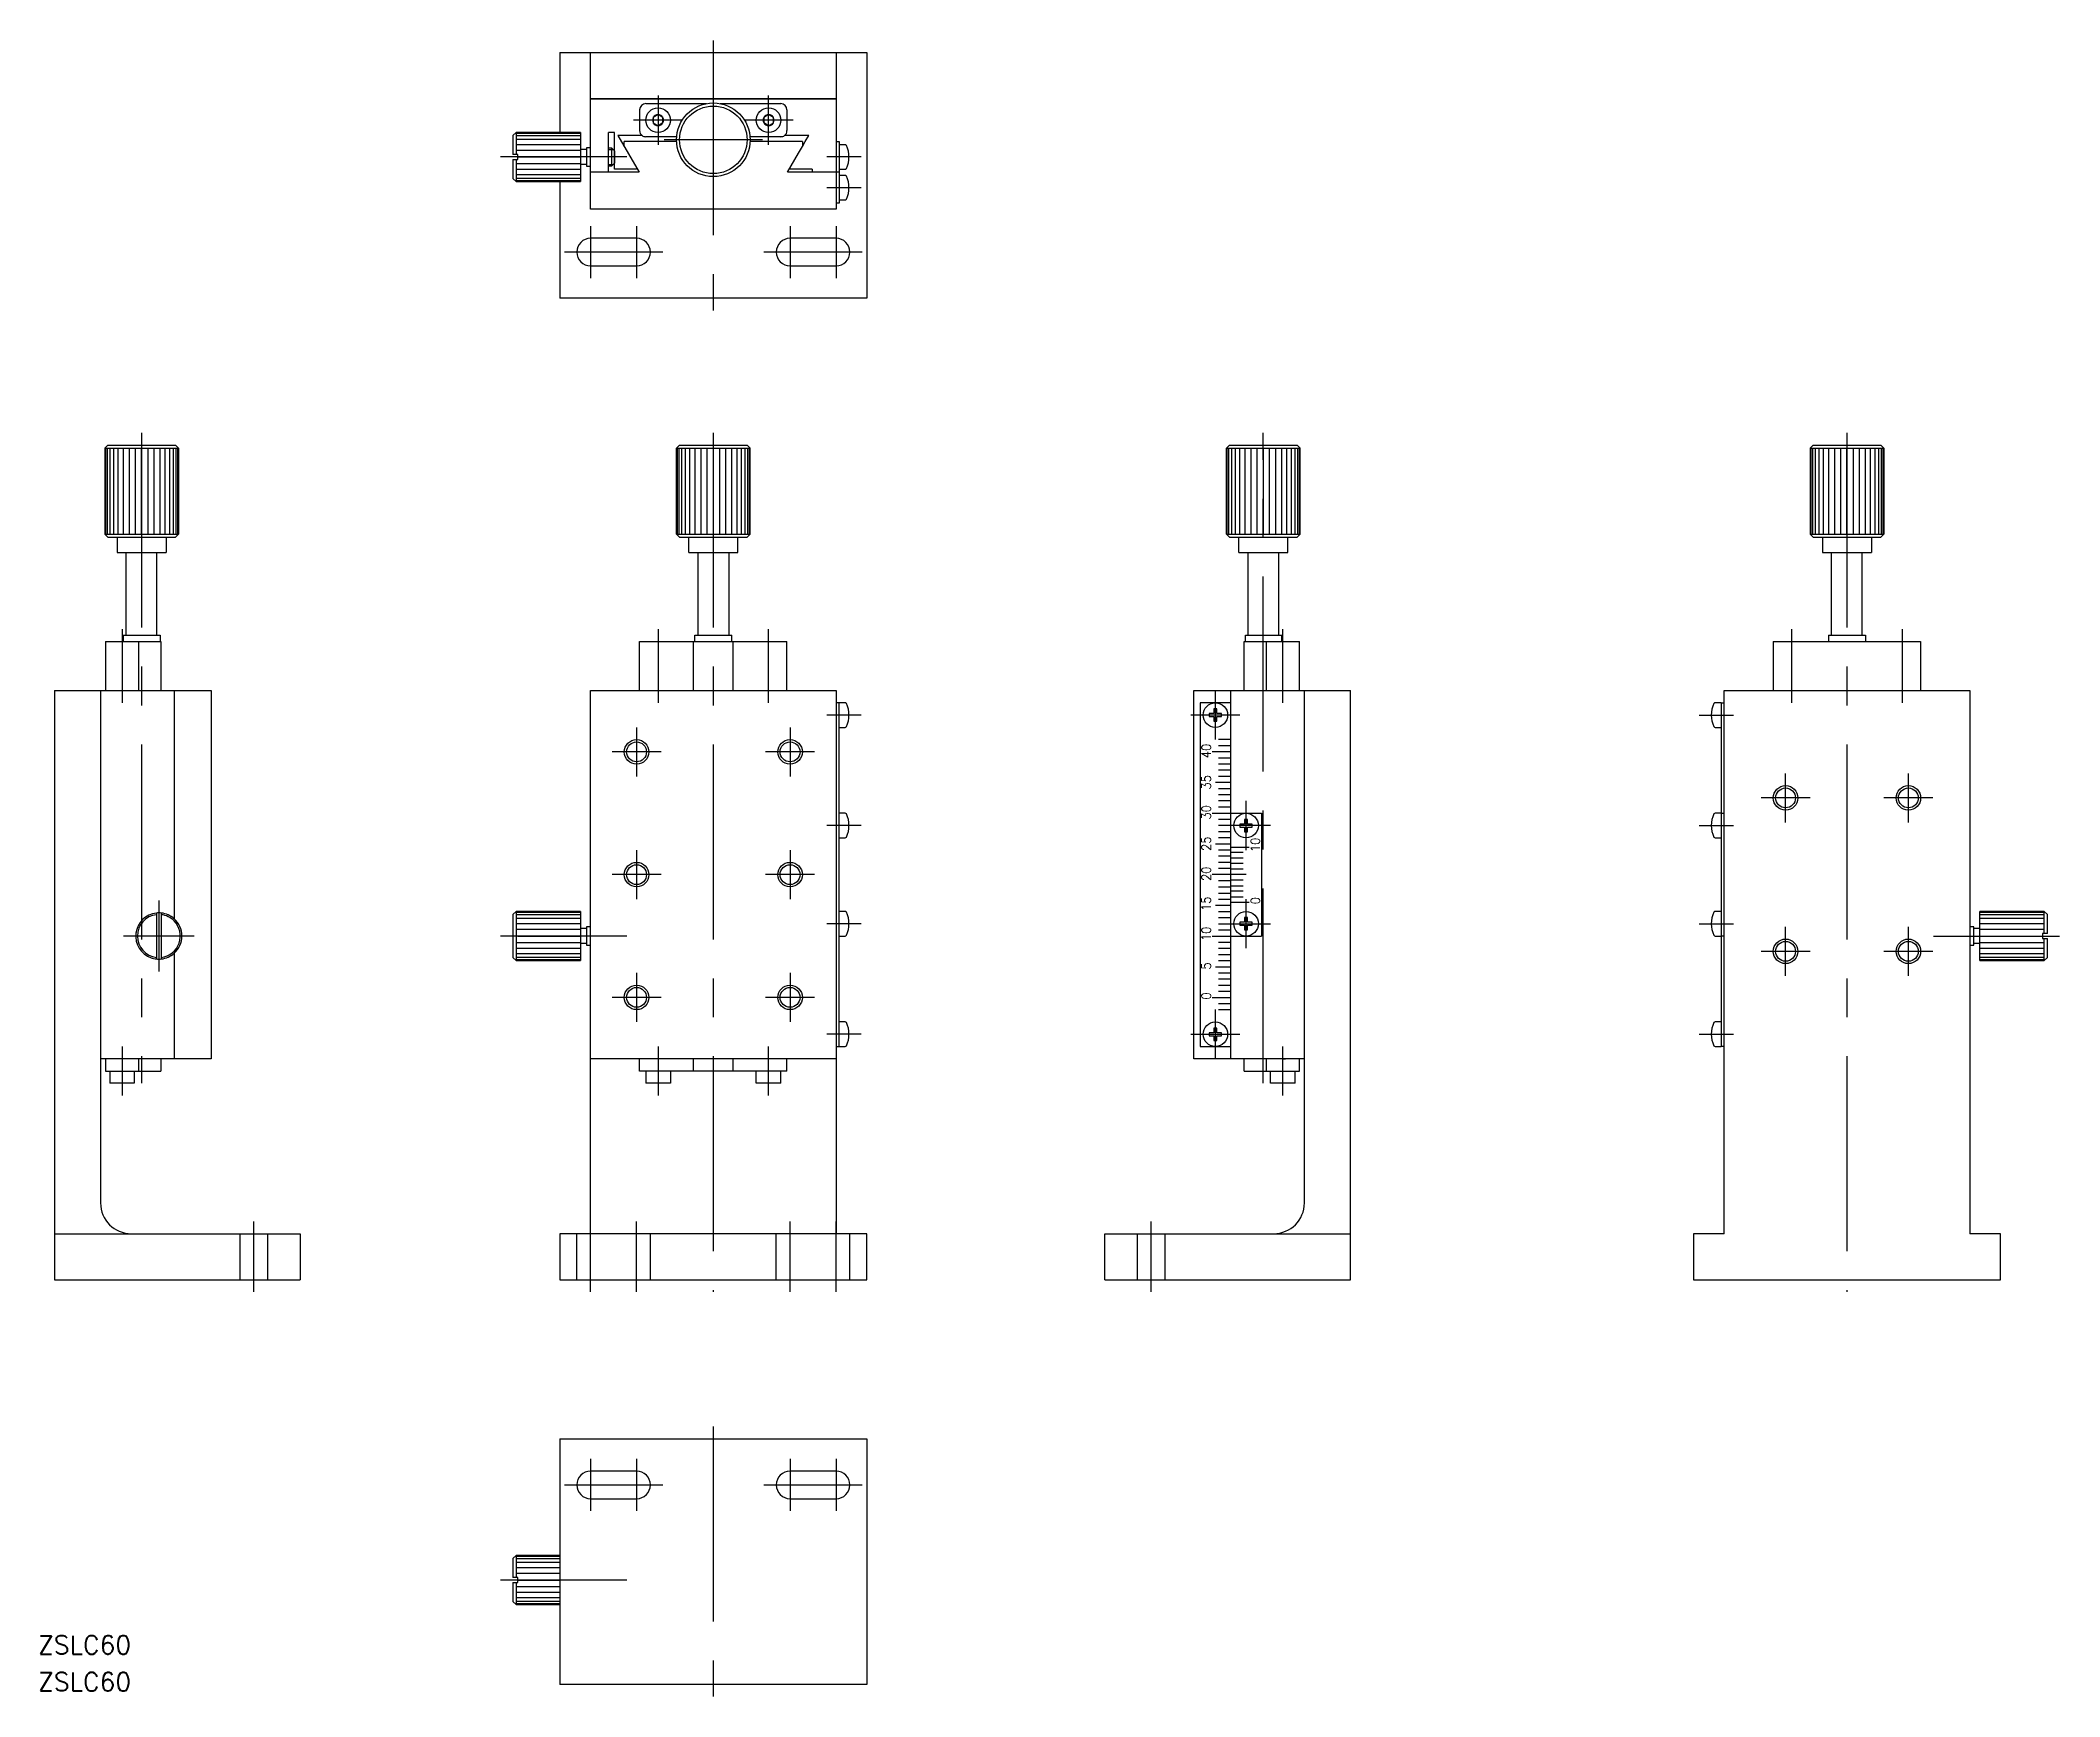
# Model space of a CAD drawing. Extents: x -110 to 219, y -134 to 136.
import ezdxf

# ---------------------------------------------------------------- set-up
doc = ezdxf.new("R2010")
doc.units = 0
doc.linetypes.add('CENTER', pattern=[50.8, 31.75, -6.35, 6.35, -6.35])
doc.linetypes.add('DASHED', pattern=[19.05, 12.7, -6.35])
doc.layers.get('0').update_dxf_attribs({"linetype": 'CONTINUOUS'})
doc.layers.add('CENTER', color=1, linetype='CONTINUOUS')
doc.styles.add('CONVERTER_1', font='txt.shx', dxfattribs={"width": 0.9})
doc.styles.get("Standard").update_dxf_attribs({"font": 'txt.shx', "height": 3, "bigfont": 'bigfont.shx'})

# ---------------------------------------------------------------- blocks, each defined once
blk = doc.blocks.new('*U2')
at = {"color": 7, "linetype": 'CONTINUOUS', "style": 'CONVERTER_1', "width": 0.9}
blk.add_text('5', height=1.5, rotation=90, dxfattribs=at).set_placement((81.03, -15.45))
blk = doc.blocks.new('*U3')
at = {"color": 7, "linetype": 'CONTINUOUS', "style": 'CONVERTER_1', "width": 0.9}
blk.add_text('0', height=1.5, rotation=90, dxfattribs=at).set_placement((81.03, -20.34))
blk = doc.blocks.new('*U4')
at = {"color": 7, "linetype": 'CONTINUOUS', "style": 'CONVERTER_1', "width": 0.9}
blk.add_text('10', height=1.5, rotation=90, dxfattribs=at).set_placement((81.03, -10.79))
blk = doc.blocks.new('*U5')
at = {"color": 7, "linetype": 'CONTINUOUS', "style": 'CONVERTER_1', "width": 0.9}
blk.add_text('10', height=1.5, rotation=90, dxfattribs=at).set_placement((89.03, 3.71))
blk = doc.blocks.new('*U6')
at = {"color": 7, "linetype": 'CONTINUOUS', "style": 'CONVERTER_1', "width": 0.9}
blk.add_text('15', height=1.5, rotation=90, dxfattribs=at).set_placement((81.03, -5.9))
blk = doc.blocks.new('*U7')
at = {"color": 7, "linetype": 'CONTINUOUS', "style": 'CONVERTER_1', "width": 0.9}
blk.add_text('0', height=1.5, rotation=90, dxfattribs=at).set_placement((89.03, -4.84))
blk = doc.blocks.new('*U8')
at = {"color": 7, "linetype": 'CONTINUOUS', "style": 'CONVERTER_1', "width": 0.9}
blk.add_text('20', height=1.5, rotation=90, dxfattribs=at).set_placement((81.03, -1.01))
blk = doc.blocks.new('*U9')
at = {"color": 7, "linetype": 'CONTINUOUS', "style": 'CONVERTER_1', "width": 0.9}
blk.add_text('30', height=1.5, rotation=90, dxfattribs=at).set_placement((81.03, 8.99))
blk = doc.blocks.new('*U10')
at = {"color": 7, "linetype": 'CONTINUOUS', "style": 'CONVERTER_1', "width": 0.9}
blk.add_text('25', height=1.5, rotation=90, dxfattribs=at).set_placement((81.03, 3.88))
blk = doc.blocks.new('*U11')
at = {"color": 7, "linetype": 'CONTINUOUS', "style": 'CONVERTER_1', "width": 0.9}
blk.add_text('35', height=1.5, rotation=90, dxfattribs=at).set_placement((81.03, 13.88))
blk = doc.blocks.new('*U12')
at = {"color": 7, "linetype": 'CONTINUOUS', "style": 'CONVERTER_1', "width": 0.9}
blk.add_text('40', height=1.5, rotation=90, dxfattribs=at).set_placement((81.03, 18.99))
blk = doc.blocks.new('*U13')
at = {"color": 7, "linetype": 'CONTINUOUS'}
blk.add_text('ZSLC60', height=3, dxfattribs=at).set_placement((-110, -133))
blk = doc.blocks.new('*U14')
at = {"color": 7, "linetype": 'CONTINUOUS'}
blk.add_text('ZSLC60', height=3, dxfattribs=at).set_placement((-110, -127))

msp = doc.modelspace()

# ---------------------------------------------------------------- linework, layer by layer
at = {"color": 7, "linetype": 'CONTINUOUS'}
for p, q in [((-25, 133.93), (25, 133.93)), ((-25, 133.93), (-25, 120.93)), ((-20, 126.43), (-20, 133.93)), ((20, 133.93), (20, 126.43)), ((25, 133.93), (25, 126.43)), ((-20, 114.43), (-20, 126.43)), ((20, 126.43), (-20, 126.43)), ((-20, 126.43), (9, 126.43)), ((-20, 126.43), (9, 126.43)), ((-11, 125.63), (-1.09, 125.63)), ((1.09, 125.63), (11, 125.63)), ((9, 126.43), (20, 126.43)), ((20, 126.43), (20, 113.93)), ((25, 126.43), (25, 93.93)), ((-12, 124.63), (-12, 121.23)), ((-9, 123.83), (-9.78, 123.38)), ((-9.78, 123.38), (-9.78, 122.48)), ((-9.78, 122.48), (-9, 122.03)), ((-8.22, 123.38), (-9, 123.83)), ((-8.22, 122.48), (-9, 122.03)), ((-8.22, 122.48), (-8.22, 123.38)), ((9, 123.83), (8.22, 123.38)), ((8.22, 123.38), (8.22, 122.48)), ((9, 122.03), (8.22, 122.48)), ((9.78, 123.38), (9, 123.83)), ((9, 122.03), (9.78, 122.48)), ((9.78, 122.48), (9.78, 123.38)), ((12, 124.63), (12, 121.23)), ((-32.64, 120.43), (-32.14, 120.93)), ((-32.64, 120.43), (-32.64, 117.33)), ((-21.64, 120.93), (-32.14, 120.93)), ((-32.14, 120.93), (-32.14, 117.33)), ((-32.14, 120.79), (-21.64, 120.79)), ((-21.64, 120.39), (-32.14, 120.39)), ((-21.64, 119.76), (-32.14, 119.76)), ((-21.64, 118.93), (-32.14, 118.93)), ((-21.64, 120.93), (-21.64, 118.15)), ((-20.64, 118.43), (-20.64, 115.43)), ((-20, 118.43), (-20.64, 118.43)), ((-17.1, 114.43), (-17.1, 120.93)), ((-16.1, 120.93), (-17.1, 120.93)), ((-17.1, 116.43), (-17.1, 119.43)), ((-17.1, 118.43), (-16.6, 118.43)), ((-17.1, 118.15), (-17.1, 118.43)), ((-16.6, 118.43), (-16.6, 115.43)), ((-16.6, 118.43), (-16.33, 118.15)), ((-16.1, 114.93), (-16.1, 120.93)), ((-16.1, 116.93), (-16.1, 118.93)), ((-15.54, 120.43), (-12.07, 114.43)), ((-11.6, 120.43), (-15.54, 120.43)), ((-6, 119.43), (-14.5, 119.43)), ((-14.5, 118.63), (-14.5, 119.43)), ((-5.96, 120.23), (-11, 120.23)), ((11.04, 120.23), (5.98, 120.23)), ((14.5, 119.43), (6, 119.43)), ((15.54, 120.43), (11.6, 120.43)), ((13.86, 117.53), (14.5, 118.63)), ((14.5, 118.63), (14.96, 119.43)), ((14.5, 119.43), (14.5, 118.63)), ((14.96, 119.43), (15.54, 120.43)), ((20, 119.43), (20.5, 119.43)), ((20.5, 119.43), (20.5, 114.43)), ((21.49, 118.93), (20.5, 118.93)), ((-31.84, 117.33), (-32.64, 117.33)), ((-32.64, 116.53), (-32.64, 113.43)), ((-32.64, 116.53), (-31.84, 116.53)), ((-21.64, 117.97), (-32.14, 117.97)), ((-32.14, 116.53), (-32.14, 112.93)), ((-32.14, 115.89), (-21.64, 115.89)), ((-31.84, 116.93), (-31.84, 117.33)), ((-31.84, 116.93), (-21.64, 116.93)), ((-31.84, 116.53), (-31.84, 116.93)), ((-20.64, 118.15), (-21.64, 118.15)), ((-21.64, 118.15), (-21.64, 116.93)), ((-21.64, 116.93), (-21.64, 115.7)), ((-21.64, 115.7), (-21.64, 113.07)), ((-20.64, 115.7), (-21.64, 115.7)), ((-20.64, 115.43), (-20, 115.43)), ((-20, 114.93), (-20, 115.43)), ((-17.1, 115.7), (-17.1, 116.93)), ((-17.1, 115.43), (-17.1, 115.7)), ((-17.1, 114.93), (-17.1, 115.43)), ((-16.6, 115.43), (-17.1, 115.43)), ((-16.33, 115.7), (-16.6, 115.43)), ((-16.33, 118.15), (-16.1, 117.93)), ((-16.1, 115.93), (-16.33, 115.7)), ((-16.1, 117.93), (-16.1, 115.93)), ((-12.5, 115.17), (-12.5, 114.93)), ((12.07, 114.43), (13.86, 117.53)), ((12.5, 114.93), (12.5, 115.17)), ((-32.14, 112.93), (-32.64, 113.43)), ((-32.14, 114.93), (-21.64, 114.93)), ((-32.14, 114.1), (-21.64, 114.1)), ((-32.14, 113.47), (-21.64, 113.47)), ((-21.64, 113.07), (-32.14, 113.07)), ((-32.14, 112.93), (-21.64, 112.93)), ((-25, 112.93), (-25, 93.93)), ((-21.64, 113.07), (-21.64, 112.93)), ((-20, 108.43), (-20, 114.43)), ((-17.1, 114.43), (-20, 114.43)), ((-12.07, 114.43), (-17.1, 114.43)), ((-12.5, 114.93), (-16.1, 114.93)), ((-12.5, 114.43), (-16.1, 114.43)), ((16.74, 114.43), (12.07, 114.43)), ((16.1, 114.93), (12.5, 114.93)), ((16.74, 114.43), (13.14, 114.43)), ((16.1, 114.93), (16.1, 114.43)), ((20.5, 114.43), (16.74, 114.43)), ((20, 113.93), (20, 112.43)), ((20, 112.43), (20, 108.43)), ((20.5, 114.93), (21.49, 114.93)), ((20.5, 114.43), (20.5, 109.43)), ((21.49, 113.93), (20.5, 113.93)), ((20.5, 109.43), (20, 109.43)), ((20.5, 109.93), (21.49, 109.93)), ((20, 108.43), (-20, 108.43)), ((-12.5, 103.68), (-20, 103.68)), ((20, 103.68), (12.5, 103.68)), ((-20, 99.18), (-12.5, 99.18)), ((12.5, 99.18), (20, 99.18)), ((25, 93.93), (-25, 93.93)), ((-99.12, 69.5), (-98.62, 70)), ((-99.12, 69.5), (-99.12, 55.5)), ((-99.12, 69.5), (-99.03, 69.5)), ((-99.03, 69.5), (-99.03, 55.5)), ((-99.03, 69.5), (-98.76, 69.5)), ((-98.76, 69.5), (-98.76, 55.5)), ((-98.76, 69.5), (-98.32, 69.5)), ((-98.62, 70), (-95.32, 70)), ((-98.32, 69.5), (-98.32, 55.5)), ((-98.32, 69.5), (-97.72, 69.5)), ((-97.72, 69.5), (-97.72, 55.5)), ((-97.72, 69.5), (-96.98, 69.5)), ((-96.98, 69.5), (-96.98, 55.5)), ((-96.98, 69.5), (-96.12, 69.5)), ((-96.12, 69.5), (-96.12, 55.5)), ((-96.12, 69.5), (-95.14, 69.5)), ((-95.32, 70), (-95.12, 70)), ((-95.14, 69.5), (-95.14, 55.5)), ((-95.14, 69.5), (-94.17, 69.5)), ((-95.12, 70), (-91.12, 70)), ((-94.17, 69.5), (-94.17, 55.5)), ((-94.17, 69.5), (-93.12, 69.5)), ((-93.12, 55.5), (-93.12, 69.5)), ((-93.12, 69.5), (-87.12, 69.5)), ((-92.08, 55.5), (-92.08, 69.5)), ((-91.12, 70), (-87.62, 70)), ((-91.1, 55.5), (-91.1, 69.5)), ((-90.12, 55.5), (-90.12, 69.5)), ((-89.27, 55.5), (-89.27, 69.5)), ((-88.53, 55.5), (-88.53, 69.5)), ((-87.93, 55.5), (-87.93, 69.5)), ((-87.12, 69.5), (-87.62, 70)), ((-87.49, 55.5), (-87.49, 69.5)), ((-87.21, 55.5), (-87.21, 69.5)), ((-87.12, 69.5), (-87.12, 55.5)), ((-87.12, 55.5), (-87.12, 69.5)), ((-5.5, 70), (-6, 69.5)), ((-6, 69.5), (-6, 55.5)), ((-6, 55.5), (-6, 69.5)), ((-6, 69.5), (0, 69.5)), ((-5.91, 69.5), (-5.91, 55.5)), ((-5.64, 69.5), (-5.64, 55.5)), ((-5.5, 70), (-2, 70)), ((-5.2, 69.5), (-5.2, 55.5)), ((-4.6, 69.5), (-4.6, 55.5)), ((-3.86, 69.5), (-3.86, 55.5)), ((-3, 69.5), (-3, 55.5)), ((-2.02, 69.5), (-2.02, 55.5)), ((-2, 70), (2, 70)), ((-1.04, 69.5), (-1.04, 55.5)), ((0, 69.5), (0, 55.5)), ((0, 69.5), (1.04, 69.5)), ((1.04, 55.5), (1.04, 69.5)), ((1.04, 69.5), (2.02, 69.5)), ((2, 70), (2.2, 70)), ((2.02, 55.5), (2.02, 69.5)), ((2.02, 69.5), (3, 69.5)), ((2.2, 70), (5.5, 70)), ((3, 55.5), (3, 69.5)), ((3, 69.5), (3.86, 69.5)), ((3.86, 55.5), (3.86, 69.5)), ((3.86, 69.5), (4.6, 69.5)), ((4.6, 55.5), (4.6, 69.5)), ((4.6, 69.5), (5.2, 69.5)), ((5.2, 55.5), (5.2, 69.5)), ((5.2, 69.5), (5.64, 69.5)), ((5.5, 70), (6, 69.5)), ((5.64, 55.5), (5.64, 69.5)), ((5.64, 69.5), (5.91, 69.5)), ((5.91, 55.5), (5.91, 69.5)), ((5.91, 69.5), (6, 69.5)), ((6, 55.5), (6, 69.5)), ((84.08, 70), (83.58, 69.5)), ((83.58, 69.5), (83.58, 55.5)), ((83.58, 55.5), (83.58, 69.5)), ((83.58, 69.5), (89.58, 69.5)), ((83.67, 69.5), (83.67, 55.5)), ((83.94, 69.5), (83.94, 55.5)), ((84.08, 70), (87.58, 70)), ((84.38, 69.5), (84.38, 55.5)), ((84.98, 69.5), (84.98, 55.5)), ((85.72, 69.5), (85.72, 55.5)), ((86.58, 69.5), (86.58, 55.5)), ((87.56, 69.5), (87.56, 55.5)), ((87.58, 70), (91.58, 70)), ((88.53, 69.5), (88.53, 55.5)), ((89.58, 69.5), (90.62, 69.5)), ((89.58, 69.5), (89.58, 55.5)), ((90.62, 55.5), (90.62, 69.5)), ((90.62, 69.5), (91.6, 69.5)), ((91.58, 70), (91.78, 70)), ((91.6, 55.5), (91.6, 69.5)), ((91.6, 69.5), (92.58, 69.5)), ((91.78, 70), (95.08, 70)), ((92.58, 55.5), (92.58, 69.5)), ((92.58, 69.5), (93.43, 69.5)), ((93.43, 55.5), (93.43, 69.5)), ((93.43, 69.5), (94.17, 69.5)), ((94.17, 55.5), (94.17, 69.5)), ((94.17, 69.5), (94.77, 69.5)), ((94.77, 55.5), (94.77, 69.5)), ((94.77, 69.5), (95.21, 69.5)), ((95.08, 70), (95.58, 69.5)), ((95.21, 55.5), (95.21, 69.5)), ((95.21, 69.5), (95.49, 69.5)), ((95.49, 55.5), (95.49, 69.5)), ((95.49, 69.5), (95.58, 69.5)), ((95.58, 55.5), (95.58, 69.5)), ((178.66, 69.5), (179.16, 70)), ((178.66, 69.5), (178.66, 55.5)), ((178.66, 69.5), (178.75, 69.5)), ((178.75, 69.5), (178.75, 55.5)), ((178.75, 69.5), (179.02, 69.5)), ((179.02, 69.5), (179.02, 55.5)), ((179.02, 69.5), (179.46, 69.5)), ((179.16, 70), (182.46, 70)), ((179.46, 69.5), (179.46, 55.5)), ((179.46, 69.5), (180.06, 69.5)), ((180.06, 69.5), (180.06, 55.5)), ((180.06, 69.5), (180.8, 69.5)), ((180.8, 69.5), (180.8, 55.5)), ((180.8, 69.5), (181.66, 69.5)), ((181.66, 69.5), (181.66, 55.5)), ((181.66, 69.5), (182.64, 69.5)), ((182.46, 70), (182.66, 70)), ((182.64, 69.5), (182.64, 55.5)), ((182.64, 69.5), (183.62, 69.5)), ((182.66, 70), (186.66, 70)), ((183.62, 69.5), (183.62, 55.5)), ((183.62, 69.5), (184.66, 69.5)), ((184.66, 55.5), (184.66, 69.5)), ((184.66, 69.5), (190.66, 69.5)), ((185.7, 55.5), (185.7, 69.5)), ((186.66, 70), (190.16, 70)), ((186.68, 55.5), (186.68, 69.5)), ((187.66, 55.5), (187.66, 69.5)), ((188.51, 55.5), (188.51, 69.5)), ((189.25, 55.5), (189.25, 69.5)), ((189.85, 55.5), (189.85, 69.5)), ((190.66, 69.5), (190.16, 70)), ((190.3, 55.5), (190.3, 69.5)), ((190.57, 55.5), (190.57, 69.5)), ((190.66, 69.5), (190.66, 55.5)), ((190.66, 55.5), (190.66, 69.5)), ((-99.12, 55.5), (-99.03, 55.5)), ((-98.62, 55), (-99.12, 55.5)), ((-99.03, 55.5), (-98.76, 55.5)), ((-98.76, 55.5), (-98.32, 55.5)), ((-98.62, 55), (-87.62, 55)), ((-98.32, 55.5), (-97.72, 55.5)), ((-97.72, 55.5), (-96.98, 55.5)), ((-97.12, 55), (-97.12, 52.5)), ((-97.12, 55), (-89.12, 55)), ((-96.98, 55.5), (-96.12, 55.5)), ((-96.12, 55.5), (-95.14, 55.5)), ((-95.14, 55.5), (-94.17, 55.5)), ((-94.17, 55.5), (-93.12, 55.5)), ((-93.12, 55.5), (-87.12, 55.5)), ((-89.12, 55), (-89.12, 52.5)), ((-89.12, 55), (-89.12, 52.5)), ((-87.12, 55.5), (-87.62, 55)), ((-6, 55.5), (0, 55.5)), ((-5.5, 55), (-6, 55.5)), ((-5.5, 55), (5.5, 55)), ((-4, 52.5), (-4, 55)), ((-4, 52.5), (-4, 55)), ((-4, 55), (4, 55)), ((0, 55.5), (1.04, 55.5)), ((1.04, 55.5), (2.02, 55.5)), ((2.02, 55.5), (3, 55.5)), ((3, 55.5), (3.86, 55.5)), ((3.86, 55.5), (4.6, 55.5)), ((4, 52.5), (4, 55)), ((4.6, 55.5), (5.2, 55.5)), ((5.2, 55.5), (5.64, 55.5)), ((6, 55.5), (5.5, 55)), ((5.64, 55.5), (5.91, 55.5)), ((5.91, 55.5), (6, 55.5)), ((83.58, 55.5), (89.58, 55.5)), ((84.08, 55), (83.58, 55.5)), ((84.08, 55), (95.08, 55)), ((85.58, 55), (93.58, 55)), ((85.58, 52.5), (85.58, 55)), ((85.58, 52.5), (85.58, 55)), ((89.58, 55.5), (90.62, 55.5)), ((90.62, 55.5), (91.6, 55.5)), ((91.6, 55.5), (92.58, 55.5)), ((92.58, 55.5), (93.43, 55.5)), ((93.43, 55.5), (94.17, 55.5)), ((93.58, 52.5), (93.58, 55)), ((94.17, 55.5), (94.77, 55.5)), ((94.77, 55.5), (95.21, 55.5)), ((95.58, 55.5), (95.08, 55)), ((95.21, 55.5), (95.49, 55.5)), ((95.49, 55.5), (95.58, 55.5)), ((178.66, 55.5), (178.75, 55.5)), ((179.16, 55), (178.66, 55.5)), ((178.75, 55.5), (179.02, 55.5)), ((179.02, 55.5), (179.46, 55.5)), ((179.16, 55), (190.16, 55)), ((179.46, 55.5), (180.06, 55.5)), ((180.06, 55.5), (180.8, 55.5)), ((180.66, 55), (180.66, 52.5)), ((180.66, 55), (188.66, 55)), ((180.8, 55.5), (181.66, 55.5)), ((181.66, 55.5), (182.64, 55.5)), ((182.64, 55.5), (183.62, 55.5)), ((183.62, 55.5), (184.66, 55.5)), ((184.66, 55.5), (190.66, 55.5)), ((188.66, 55), (188.66, 52.5)), ((188.66, 55), (188.66, 52.5)), ((190.66, 55.5), (190.16, 55)), ((-97.12, 52.5), (-89.12, 52.5)), ((-97.12, 52.5), (-95.62, 52.5)), ((-95.62, 39), (-95.62, 52.5)), ((-95.62, 52.5), (-90.62, 52.5)), ((-90.62, 39), (-90.62, 52.5)), ((-90.62, 52.5), (-89.12, 52.5)), ((-4, 52.5), (4, 52.5)), ((-4, 52.5), (-2.5, 52.5)), ((-2.5, 52.5), (-2.5, 39)), ((-2.5, 52.5), (2.5, 52.5)), ((2.5, 52.5), (2.5, 39)), ((2.5, 52.5), (4, 52.5)), ((85.58, 52.5), (93.58, 52.5)), ((85.58, 52.5), (87.08, 52.5)), ((87.08, 52.5), (92.08, 52.5)), ((87.08, 52.5), (87.08, 39)), ((92.08, 52.5), (92.08, 39)), ((92.08, 52.5), (93.58, 52.5)), ((180.66, 52.5), (188.66, 52.5)), ((182.16, 39), (182.16, 52.5)), ((187.16, 39), (187.16, 52.5)), ((187.16, 52.5), (188.66, 52.5)), ((-99.02, 38), (-99.02, 30)), ((-99.02, 38), (-93.62, 38)), ((-96.12, 39), (-90.12, 39)), ((-96.12, 39), (-96.12, 38)), ((-93.62, 38), (-93.62, 30)), ((-93.62, 38), (-90.02, 38)), ((-90.12, 39), (-90.12, 38)), ((-90.02, 38), (-90.02, 30)), ((-12, 30), (-12, 38)), ((-12, 38), (-4, 38)), ((-4, 38), (-2.5, 38)), ((-3.25, 30), (-3.25, 38)), ((-3, 39), (-2.5, 39)), ((-3, 38), (-3, 39)), ((-2.5, 39), (2.5, 39)), ((-2.5, 38), (2.5, 38)), ((2.5, 39), (3, 39)), ((2.5, 38), (3, 38)), ((3, 38), (3, 39)), ((3, 38), (4, 38)), ((3.25, 30), (3.25, 38)), ((4, 38), (12, 38)), ((12, 30), (12, 38)), ((86.48, 38), (90.08, 38)), ((86.48, 30), (86.48, 38)), ((86.68, 39), (92.58, 39)), ((86.68, 38), (86.68, 39)), ((90.08, 30), (90.08, 38)), ((90.08, 38), (95.48, 38)), ((92.58, 38), (92.58, 39)), ((95.48, 30), (95.48, 38)), ((172.66, 38), (181.66, 38)), ((172.66, 38), (172.66, 30)), ((181.66, 39), (182.16, 39)), ((181.66, 39), (181.66, 38)), ((181.66, 38), (182.16, 38)), ((182.16, 39), (187.16, 39)), ((182.16, 38), (187.16, 38)), ((187.16, 39), (187.66, 39)), ((187.16, 38), (196.66, 38)), ((187.66, 39), (187.66, 38)), ((196.66, 38), (196.66, 30)), ((-107.32, 30), (-107.32, -66)), ((-107.32, 30), (-99.82, 30)), ((-99.82, 30), (-99.82, -53.5)), ((-99.82, 30), (-99.82, -30)), ((-99.82, 30), (-90.02, 30)), ((-99.82, 30), (-99.02, 30)), ((-90.02, 32), (-90.02, 30)), ((-90.02, 30), (-87.82, 30)), ((-87.82, 30), (-87.82, -7.19)), ((-87.82, 30), (-81.82, 30)), ((-81.82, 30), (-81.82, -30)), ((-20, -58.5), (-20, 30)), ((-20, -30), (-20, 30)), ((-20, 30), (-14, 30)), ((-14, 30), (-12, 30)), ((-12, 30), (-10, 30)), ((-10, 30), (-4, 30)), ((-4, 30), (-3, 30)), ((-3, 30), (-2.5, 30)), ((-2.5, 30), (2.5, 30)), ((2.5, 30), (3, 30)), ((3, 30), (4, 30)), ((4, 30), (5, 30)), ((5, 30), (10, 30)), ((10, 30), (12, 30)), ((12, 30), (14, 30)), ((14, 30), (20, 30)), ((20, 30), (20, 28)), ((20, 30), (20, 28)), ((78.28, -30), (78.28, 30)), ((78.28, 30), (86.28, 30)), ((84.28, 18.5), (84.28, 30)), ((85.68, 30), (96.28, 30)), ((86.48, 30), (86.48, 32)), ((86.48, 30), (96.28, 30)), ((95.48, 30), (96.28, 30)), ((96.28, -53.5), (96.28, 30)), ((96.28, 30), (103.78, 30)), ((103.78, -66), (103.78, 30)), ((164.66, -58.5), (164.66, 30)), ((164.66, -10), (164.66, 30)), ((164.66, 10), (164.66, 30)), ((164.66, 30), (170.66, 30)), ((170.66, 30), (172.66, 30)), ((172.66, 30), (174.66, 30)), ((174.66, 30), (179.66, 30)), ((179.66, 30), (180.66, 30)), ((180.66, 30), (181.66, 30)), ((181.66, 30), (182.16, 30)), ((182.16, 30), (187.16, 30)), ((187.16, 30), (187.66, 30)), ((187.66, 30), (188.66, 30)), ((188.66, 30), (194.66, 30)), ((194.66, 30), (196.66, 30)), ((196.66, 30), (198.66, 30)), ((198.66, 30), (204.66, 30)), ((204.66, 30), (204.66, -58.5)), ((204.66, 30), (204.66, -30)), ((20, 28), (20, -58.5)), ((20, 28), (20, -28)), ((20.5, 28), (20, 28)), ((20.5, -28), (20.5, 28)), ((21.49, 28), (20.5, 28)), ((79.28, 28), (79.28, -28)), ((84.28, 28), (79.28, 28)), ((82.03, 27), (81.53, 27)), ((81.53, 27), (81.53, 26.25)), ((82.03, 26.25), (82.03, 27)), ((164.16, 28), (163.17, 28)), ((164.16, 28), (164.16, -28)), ((164.16, 28), (164.66, 28)), ((20.5, 24), (21.49, 24)), ((81.53, 26.25), (80.78, 26.25)), ((80.78, 26.25), (80.78, 25.75)), ((80.78, 25.75), (81.53, 25.75)), ((81.53, 25.75), (81.53, 25)), ((81.53, 25), (82.03, 25)), ((82.78, 26.25), (82.03, 26.25)), ((82.03, 25), (82.03, 25.75)), ((82.03, 25.75), (82.78, 25.75)), ((82.78, 25.75), (82.78, 26.25)), ((163.17, 24), (164.16, 24)), ((84.28, 20), (81.28, 20)), ((84.28, 22), (82.28, 22)), ((84.28, 21), (82.28, 21)), ((84.28, 19), (82.28, 19)), ((84.28, 18), (82.28, 18)), ((84.28, 17), (82.28, 17)), ((84.28, 6.5), (84.28, 18.5)), ((84.28, 15), (81.78, 15)), ((84.28, 16), (82.28, 16)), ((84.28, 14), (82.28, 14)), ((21.49, 10), (20.5, 10)), ((81.28, 10), (89.28, 10)), ((84.28, 13), (82.28, 13)), ((84.28, 12), (82.28, 12)), ((84.28, 11), (82.28, 11)), ((89.28, 10), (89.28, -10)), ((164.16, 10), (163.17, 10)), ((164.16, 10), (164.66, 10)), ((84.28, 9), (82.28, 9)), ((84.28, 8), (82.28, 8)), ((84.28, 7), (82.28, 7)), ((86.53, 8.25), (85.78, 8.25)), ((85.78, 8.25), (85.78, 7.75)), ((85.78, 7.75), (86.53, 7.75)), ((87.03, 9), (86.53, 9)), ((86.53, 9), (86.53, 8.25)), ((86.53, 7.75), (86.53, 7)), ((86.53, 7), (87.03, 7)), ((87.03, 8.25), (87.03, 9)), ((87.78, 8.25), (87.03, 8.25)), ((87.03, 7), (87.03, 7.75)), ((87.03, 7.75), (87.78, 7.75)), ((87.78, 7.75), (87.78, 8.25)), ((20.5, 6), (21.49, 6)), ((81.78, 5), (84.28, 5)), ((84.28, 6), (82.28, 6)), ((84.28, 4), (82.28, 4)), ((84.28, -7.5), (84.28, 6.5)), ((84.28, 4.5), (87.28, 4.5)), ((86.28, 3.6), (84.28, 3.6)), ((163.17, 6), (164.16, 6)), ((84.28, 0), (81.28, 0)), ((84.28, 3), (82.28, 3)), ((84.28, 2), (82.28, 2)), ((84.28, 1), (82.28, 1)), ((86.28, 2.7), (84.28, 2.7)), ((86.28, 1.8), (84.28, 1.8)), ((86.28, 0.9), (84.28, 0.9)), ((86.78, 0), (84.28, 0)), ((84.28, -1), (82.28, -1)), ((82.28, -2), (84.28, -2)), ((82.28, -3), (84.28, -3)), ((86.28, -0.9), (84.28, -0.9)), ((84.28, -1.8), (86.28, -1.8)), ((86.28, -2.7), (84.28, -2.7)), ((-90.72, -6.26), (-90.72, -13.74)), ((-89.92, -6.26), (-89.92, -13.74)), ((-32.64, -6.5), (-32.14, -6)), ((-32.64, -6.5), (-32.64, -13.5)), ((-32.14, -6), (-32.14, -14)), ((-21.64, -6), (-32.14, -6)), ((-32.14, -6.14), (-21.64, -6.14)), ((-21.64, -6.54), (-32.14, -6.54)), ((-21.64, -6), (-21.64, -8.78)), ((21.49, -6), (20.5, -6)), ((81.78, -5), (84.28, -5)), ((82.28, -4), (84.28, -4)), ((82.28, -6), (84.28, -6)), ((84.28, -3.6), (86.28, -3.6)), ((84.28, -4.5), (87.28, -4.5)), ((164.16, -6), (163.17, -6)), ((206.3, -8.78), (206.3, -6)), ((216.8, -6), (206.3, -6)), ((206.3, -6.14), (216.8, -6.14)), ((216.8, -6.54), (206.3, -6.54)), ((216.8, -9.6), (216.8, -6)), ((216.8, -6), (217.3, -6.5)), ((217.3, -9.6), (217.3, -6.5)), ((-21.64, -7.17), (-32.14, -7.17)), ((-21.64, -8), (-32.14, -8)), ((-21.64, -8.96), (-32.14, -8.96)), ((-20.64, -8.78), (-21.64, -8.78)), ((-21.64, -8.78), (-21.64, -10)), ((-20.64, -8.5), (-20.64, -11.5)), ((-20, -8.5), (-20.64, -8.5)), ((82.28, -7), (84.28, -7)), ((82.28, -8), (84.28, -8)), ((82.28, -9), (84.28, -9)), ((84.28, -17.5), (84.28, -7.5)), ((86.53, -7.75), (85.78, -7.75)), ((85.78, -7.75), (85.78, -8.25)), ((85.78, -8.25), (86.53, -8.25)), ((87.03, -7), (86.53, -7)), ((86.53, -7), (86.53, -7.75)), ((86.53, -8.25), (86.53, -9)), ((86.53, -9), (87.03, -9)), ((87.03, -7.75), (87.03, -7)), ((87.78, -7.75), (87.03, -7.75)), ((87.03, -9), (87.03, -8.25)), ((87.03, -8.25), (87.78, -8.25)), ((87.78, -8.25), (87.78, -7.75)), ((205.3, -8.5), (204.66, -8.5)), ((205.3, -11.5), (205.3, -8.5)), ((206.3, -8.78), (205.3, -8.78)), ((216.8, -7.17), (206.3, -7.17)), ((216.8, -8), (206.3, -8)), ((206.3, -10), (206.3, -8.78)), ((216.8, -8.96), (206.3, -8.96)), ((217.3, -9.6), (216.5, -9.6)), ((216.5, -9.6), (216.5, -10)), ((-87.82, -12.81), (-87.82, -30)), ((-32.14, -11.04), (-21.64, -11.04)), ((-32.14, -12), (-21.64, -12)), ((-32.14, -12.83), (-21.64, -12.83)), ((-31.84, -10), (-21.64, -10)), ((-21.64, -10), (-21.64, -11.22)), ((-21.64, -11.22), (-21.64, -13.86)), ((-20.64, -11.22), (-21.64, -11.22)), ((-20.64, -11.5), (-20, -11.5)), ((20.5, -10), (21.49, -10)), ((81.28, -10), (89.28, -10)), ((82.28, -11), (84.28, -11)), ((82.28, -12), (84.28, -12)), ((82.28, -13), (84.28, -13)), ((163.17, -10), (164.16, -10)), ((164.66, -10), (164.16, -10)), ((164.66, -30), (164.66, -10)), ((204.66, -11.5), (205.3, -11.5)), ((206.3, -11.22), (205.3, -11.22)), ((206.3, -10), (216.5, -10)), ((206.3, -11.22), (206.3, -10)), ((206.3, -11.04), (216.8, -11.04)), ((206.3, -13.86), (206.3, -11.22)), ((206.3, -12), (216.8, -12)), ((206.3, -12.83), (216.8, -12.83)), ((216.5, -10), (216.5, -10.4)), ((216.5, -10.4), (217.3, -10.4)), ((216.8, -14), (216.8, -10.4)), ((217.3, -13.5), (217.3, -10.4)), ((-32.14, -14), (-32.64, -13.5)), ((-32.14, -13.46), (-21.64, -13.46)), ((-21.64, -13.86), (-32.14, -13.86)), ((-32.14, -14), (-21.64, -14)), ((-21.64, -13.86), (-21.64, -14)), ((81.78, -15), (84.28, -15)), ((82.28, -14), (84.28, -14)), ((82.28, -16), (84.28, -16)), ((206.3, -13.46), (216.8, -13.46)), ((216.8, -13.86), (206.3, -13.86)), ((206.3, -14), (206.3, -13.86)), ((206.3, -14), (216.8, -14)), ((217.3, -13.5), (216.8, -14)), ((82.28, -17), (84.28, -17)), ((82.28, -18), (84.28, -18)), ((82.28, -19), (84.28, -19)), ((84.28, -30), (84.28, -17.5)), ((81.28, -20), (84.28, -20)), ((82.28, -21), (84.28, -21)), ((82.28, -22), (84.28, -22)), ((21.49, -24), (20.5, -24)), ((81.53, -25.75), (80.78, -25.75)), ((80.78, -25.75), (80.78, -26.25)), ((80.78, -26.25), (81.53, -26.25)), ((81.53, -25), (81.53, -25.75)), ((82.03, -25), (81.53, -25)), ((81.53, -26.25), (81.53, -27)), ((82.03, -25.75), (82.03, -25)), ((82.78, -25.75), (82.03, -25.75)), ((82.03, -26.25), (82.78, -26.25)), ((82.03, -27), (82.03, -26.25)), ((82.78, -26.25), (82.78, -25.75)), ((164.16, -24), (163.17, -24)), ((20, -28), (20.5, -28)), ((20, -28), (20, -30)), ((20.5, -28), (21.49, -28)), ((79.28, -28), (84.28, -28)), ((81.53, -27), (82.03, -27)), ((163.17, -28), (164.16, -28)), ((164.66, -28), (164.16, -28)), ((-99.02, -30), (-99.82, -30)), ((-96.12, -30), (-99.02, -30)), ((-99.02, -30), (-99.02, -32)), ((-99.02, -32), (-96.32, -32)), ((-98.32, -32), (-98.32, -34)), ((-85.82, -30), (-96.72, -30)), ((-90.02, -30), (-96.32, -30)), ((-96.32, -32), (-90.02, -32)), ((-94.32, -32), (-94.32, -34)), ((-93.62, -30), (-93.62, -32)), ((-90.02, -30), (-90.02, -32)), ((-90.02, -30), (-90.02, -32)), ((-81.82, -30), (-85.82, -30)), ((-5, -30), (-20, -30)), ((-12, -30), (-14, -30)), ((-10, -30), (-12, -30)), ((-12, -32), (-12, -30)), ((-5, -32), (-12, -32)), ((-11, -32), (-12, -32)), ((-11, -32), (-11, -34)), ((-7, -32), (-7, -34)), ((-3.5, -30), (-5, -30)), ((-3.5, -32), (-5, -32)), ((-3.25, -30), (-3.5, -30)), ((-3.25, -32), (-3.5, -32)), ((3.25, -30), (-3.25, -30)), ((-3.25, -32), (-3.25, -30)), ((3.25, -32), (-3.25, -32)), ((3.5, -30), (3.25, -30)), ((3.25, -32), (3.25, -30)), ((3.5, -32), (3.25, -32)), ((5, -30), (3.5, -30)), ((5, -32), (3.5, -32)), ((20, -30), (5, -30)), ((12, -32), (5, -32)), ((7, -34), (7, -32)), ((11, -34), (11, -32)), ((12, -32), (12, -30)), ((96.28, -30), (78.28, -30)), ((92.78, -30), (86.48, -30)), ((86.48, -32), (86.48, -30)), ((86.48, -32), (86.48, -30)), ((86.48, -32), (92.78, -32)), ((90.08, -32), (90.08, -30)), ((90.78, -34), (90.78, -32)), ((95.48, -30), (92.58, -30)), ((92.78, -30), (92.78, -30)), ((92.78, -32), (95.48, -32)), ((93.58, -30), (92.88, -30)), ((92.88, -30), (93.18, -30)), ((94.78, -34), (94.78, -32)), ((96.28, -30), (95.48, -30)), ((95.48, -32), (95.48, -30)), ((-96.32, -34), (-98.32, -34)), ((-94.32, -34), (-96.32, -34)), ((-7, -34), (-11, -34)), ((11, -34), (7, -34)), ((92.78, -34), (90.78, -34)), ((94.78, -34), (92.78, -34)), ((-107.32, -58.5), (-67.32, -58.5)), ((-67.32, -58.5), (-67.32, -66)), ((25, -58.5), (-25, -58.5)), ((-25, -58.5), (-25, -66)), ((25, -66), (25, -58.5)), ((63.78, -58.5), (103.78, -58.5)), ((63.78, -66), (63.78, -58.5)), ((164.66, -58.5), (159.66, -58.5)), ((159.66, -58.5), (159.66, -66)), ((209.66, -58.5), (204.66, -58.5)), ((209.66, -66), (209.66, -58.5)), ((-107.32, -66), (-67.32, -66)), ((-25, -66), (25, -66)), ((63.78, -66), (103.78, -66)), ((159.66, -66), (209.66, -66)), ((-25, -91.93), (-25, -131.93)), ((-25, -91.93), (25, -91.93)), ((25, -91.93), (25, -124.43)), ((-12.5, -97.18), (-20, -97.18)), ((20, -97.18), (12.5, -97.18)), ((-20, -101.68), (-12.5, -101.68)), ((12.5, -101.68), (20, -101.68)), ((-32.64, -111.43), (-32.14, -110.93)), ((-32.64, -111.43), (-32.64, -114.53)), ((-25, -110.93), (-32.14, -110.93)), ((-32.14, -110.93), (-32.14, -114.53)), ((-32.14, -111.07), (-25, -111.07)), ((-25, -111.47), (-32.14, -111.47)), ((-31.84, -114.53), (-32.64, -114.53)), ((-25, -112.1), (-32.14, -112.1)), ((-25, -112.93), (-32.14, -112.93)), ((-25, -113.89), (-32.14, -113.89)), ((-31.84, -114.93), (-31.84, -114.53)), ((-31.84, -114.93), (-25, -114.93)), ((-31.84, -115.33), (-31.84, -114.93)), ((-32.64, -115.33), (-31.84, -115.33)), ((-32.64, -115.33), (-32.64, -118.43)), ((-32.14, -115.33), (-32.14, -118.93)), ((-32.14, -115.97), (-25, -115.97)), ((-32.14, -116.93), (-25, -116.93)), ((-32.14, -117.76), (-25, -117.76)), ((-32.14, -118.39), (-25, -118.39)), ((-32.14, -118.93), (-32.64, -118.43)), ((-25, -118.79), (-32.14, -118.79)), ((-32.14, -118.93), (-25, -118.93)), ((25, -124.43), (25, -131.93)), ((25, -131.93), (-25, -131.93))]:
    msp.add_line(p, q, dxfattribs=at)
at = {"color": 3, "linetype": 'CONTINUOUS'}
for p, q in [((-17.1, 118.16), (-16.33, 118.16)), ((-17.1, 115.7), (-16.33, 115.7))]:
    msp.add_line(p, q, dxfattribs=at)
at = {"color": 3, "linetype": 'DASHED'}
for p, q in [((-77.07, -66), (-77.07, -58.5)), ((-72.57, -66), (-72.57, -58.5)), ((-22.25, -66), (-22.25, -58.5)), ((-10.25, -66), (-10.25, -58.5)), ((10.25, -66), (10.25, -58.5)), ((22.25, -66), (22.25, -58.5)), ((69.03, -58.5), (69.03, -66)), ((73.53, -58.5), (73.53, -66))]:
    msp.add_line(p, q, dxfattribs=at)
at = {"color": 7, "linetype": 'CONTINUOUS'}
for centre, radius in [((0, 119.73), 6), ((0, 119.73), 5.5), ((-9, 122.93), 2), ((9, 122.93), 2), ((81.78, 26), 2), ((-12.5, 20), 1.62), ((12.5, 20), 1.62), ((174.66, 12.5), 1.62), ((194.66, 12.5), 1.62), ((86.78, 8), 2), ((-12.5, 0), 1.62), ((12.5, 0), 1.62), ((86.78, -8), 2), ((174.66, -12.5), 1.62), ((194.66, -12.5), 1.62), ((-12.5, -20), 1.62), ((12.5, -20), 1.62), ((81.78, -26), 2)]:
    msp.add_circle(centre, radius, dxfattribs=at)
at = {"color": 3, "linetype": 'CONTINUOUS'}
for centre in [(-12.5, 20), (12.5, 20), (174.66, 12.5), (194.66, 12.5), (-12.5, 0), (12.5, 0), (174.66, -12.5), (194.66, -12.5), (-12.5, -20), (12.5, -20)]:
    msp.add_circle(centre, 2, dxfattribs=at)
at = {"color": 7, "linetype": 'CONTINUOUS'}
for centre, radius, start, end in [((-11, 124.63), 1, 90, 180), ((11, 124.63), 1, 360, 90), ((-9, 122.93), 0.9, 150, 210), ((-9, 122.93), 0.9, 90, 150), ((-9, 122.93), 0.9, 210, 270), ((-9, 122.93), 0.9, 30, 90), ((-9, 122.93), 0.9, 270, 330), ((-9, 122.93), 0.9, 330, 30), ((9, 122.93), 0.9, 150, 210), ((9, 122.93), 0.9, 90, 150), ((9, 122.93), 0.9, 210, 270), ((9, 122.93), 0.9, 30, 90), ((9, 122.93), 0.9, 270, 330), ((9, 122.93), 0.9, 330, 30), ((-11, 121.23), 1, 180, 233.1301), ((-11, 121.23), 1, 233.1301, 270), ((11, 121.23), 1, 270, 306.8699), ((11, 121.23), 1, 306.8699, 360), ((21.49, 118.73), 0.2, 25.6716, 90), ((17.75, 116.93), 4.35, 334.3284, 25.6716), ((21.49, 115.13), 0.2, 270, 334.3284), ((21.49, 113.73), 0.2, 25.6716, 90), ((17.75, 111.93), 4.35, 334.3284, 25.6716), ((21.49, 110.13), 0.2, 270, 334.3284), ((-20, 101.43), 2.25, 90, 270), ((-12.5, 101.43), 2.25, 270, 90), ((12.5, 101.43), 2.25, 90, 270), ((20, 101.43), 2.25, 270, 90), ((21.49, 27.8), 0.2, 25.6716, 90), ((17.75, 26), 4.35, 334.3284, 25.6716), ((166.91, 26), 4.35, 154.3284, 205.6716), ((163.17, 27.8), 0.2, 90, 154.3284), ((21.49, 24.2), 0.2, 270, 334.3284), ((163.17, 24.2), 0.2, 205.6716, 270), ((21.49, 9.8), 0.2, 25.6716, 90), ((17.75, 8), 4.35, 334.3284, 25.6716), ((166.91, 8), 4.35, 154.3284, 205.6716), ((163.17, 9.8), 0.2, 90, 154.3284), ((21.49, 6.2), 0.2, 270, 334.3284), ((163.17, 6.2), 0.2, 205.6716, 270), ((-90.32, -10), 3.76, 96.1042, 250.1725), ((-90.32, -10), 3.5, 96.5624, 263.4376), ((-90.32, -10), 3.76, 83.8958, 96.1042), ((-90.32, -10), 3.76, 48.3482, 83.8958), ((-90.32, -10), 3.5, 45, 83.4376), ((21.49, -6.2), 0.2, 25.6716, 90), ((17.75, -8), 4.35, 334.3284, 25.6716), ((166.91, -8), 4.35, 154.3284, 205.6716), ((163.17, -6.2), 0.2, 90, 154.3284), ((-90.32, -10), 3.5, 276.5624, 45), ((-90.32, -10), 3.76, 311.6518, 48.3482), ((-90.32, -10), 3.76, 276.1042, 311.6518), ((21.49, -9.8), 0.2, 270, 334.3284), ((163.17, -9.8), 0.2, 205.6716, 270), ((-90.32, -10), 3.76, 250.1725, 263.8958), ((-90.32, -10), 3.76, 263.8958, 276.1042), ((21.49, -24.2), 0.2, 25.6716, 90), ((17.75, -26), 4.35, 334.3284, 25.6716), ((166.91, -26), 4.35, 154.3284, 205.6716), ((163.17, -24.2), 0.2, 90, 154.3284), ((21.49, -27.8), 0.2, 270, 334.3284), ((163.17, -27.8), 0.2, 205.6716, 270), ((-94.82, -53.5), 5, 180, 270), ((91.28, -53.5), 5, 270, 0), ((-20, -99.43), 2.25, 90, 270), ((-12.5, -99.43), 2.25, 270, 90), ((12.5, -99.43), 2.25, 90, 270), ((20, -99.43), 2.25, 270, 90)]:
    msp.add_arc(centre, radius, start, end, dxfattribs=at)
at = {"layer": 'CENTER', "color": 1, "linetype": 'CENTER'}
for p, q in [((0, 135.93), (0, 91.93)), ((-9, 126.93), (-9, 118.93)), ((9, 118.93), (9, 126.93)), ((-5, 122.93), (-13, 122.93)), ((13, 122.93), (5, 122.93)), ((8, 119.73), (-8, 119.73)), ((-14.1, 116.93), (-34.64, 116.93)), ((24.1, 116.93), (18.5, 116.93)), ((24.1, 111.93), (18.5, 111.93)), ((-20, 105.68), (-20, 97.18)), ((-12.5, 105.68), (-12.5, 97.18)), ((12.5, 105.68), (12.5, 97.18)), ((20, 105.68), (20, 97.18)), ((-8.25, 101.43), (-24.25, 101.43)), ((24.25, 101.43), (8.25, 101.43)), ((-93.12, 72), (-93.12, -34)), ((0, 72), (0, -68)), ((89.58, -34), (89.58, 72)), ((184.66, 72), (184.66, -68)), ((-96.32, 40), (-96.32, 28)), ((-9, 40), (-9, 28)), ((9, 28), (9, 40)), ((92.78, 28), (92.78, 40)), ((175.66, 28), (175.66, 40)), ((193.66, 40), (193.66, 28)), ((81.78, 22), (81.78, 30)), ((-12.5, 24), (-12.5, 16)), ((12.5, 24), (12.5, 16)), ((24.1, 26), (18.5, 26)), ((85.78, 26), (77.78, 26)), ((160.56, 26), (166.16, 26)), ((-8.5, 20), (-16.5, 20)), ((16.5, 20), (8.5, 20)), ((174.66, 8.5), (174.66, 16.5)), ((194.66, 8.5), (194.66, 16.5)), ((86.78, 4), (86.78, 12)), ((178.66, 12.5), (170.66, 12.5)), ((198.66, 12.5), (190.66, 12.5)), ((24.1, 8), (18.5, 8)), ((90.78, 8), (82.78, 8)), ((160.56, 8), (166.16, 8)), ((-12.5, 4), (-12.5, -4)), ((12.5, 4), (12.5, -4)), ((-8.5, 0), (-16.5, 0)), ((16.5, 0), (8.5, 0)), ((-90.32, -4.24), (-90.32, -15.76)), ((86.78, -12), (86.78, -4)), ((24.1, -8), (18.5, -8)), ((82.78, -8), (90.78, -8)), ((160.56, -8), (166.16, -8)), ((174.66, -16.5), (174.66, -8.5)), ((194.66, -16.5), (194.66, -8.5)), ((-84.56, -10), (-96.09, -10)), ((-14.1, -10), (-34.64, -10)), ((178.66, -12.5), (170.66, -12.5)), ((198.66, -12.5), (190.66, -12.5)), ((198.76, -10), (219.3, -10)), ((-12.5, -16), (-12.5, -24)), ((12.5, -16), (12.5, -24)), ((-8.5, -20), (-16.5, -20)), ((16.5, -20), (8.5, -20)), ((81.78, -30), (81.78, -22)), ((24.1, -26), (18.5, -26)), ((77.78, -26), (85.78, -26)), ((160.56, -26), (166.16, -26)), ((-96.32, -28), (-96.32, -36)), ((-9, -28), (-9, -36)), ((9, -36), (9, -28)), ((92.78, -36), (92.78, -28)), ((-74.82, -68), (-74.82, -56.5)), ((-20, -68), (-20, -56.5)), ((-12.5, -68), (-12.5, -56.5)), ((12.5, -68), (12.5, -56.5)), ((20, -68), (20, -56.5)), ((71.28, -56.5), (71.28, -68)), ((0, -89.93), (0, -133.93)), ((-20, -95.18), (-20, -103.68)), ((-12.5, -95.18), (-12.5, -103.68)), ((12.5, -95.18), (12.5, -103.68)), ((20, -95.18), (20, -103.68)), ((-24.25, -99.43), (-8.25, -99.43)), ((8.25, -99.43), (24.25, -99.43)), ((-14.1, -114.93), (-34.64, -114.93))]:
    msp.add_line(p, q, dxfattribs=at)

# ---------------------------------------------------------------- block references
at = {"color": 7, "linetype": 'CONTINUOUS'}
for name in ['*U12', '*U11', '*U9', '*U10', '*U5', '*U8', '*U6', '*U7', '*U4', '*U2', '*U3', '*U14', '*U13']:
    msp.add_blockref(name, (0, 0), dxfattribs=at)

doc.saveas('drawing.dxf')
